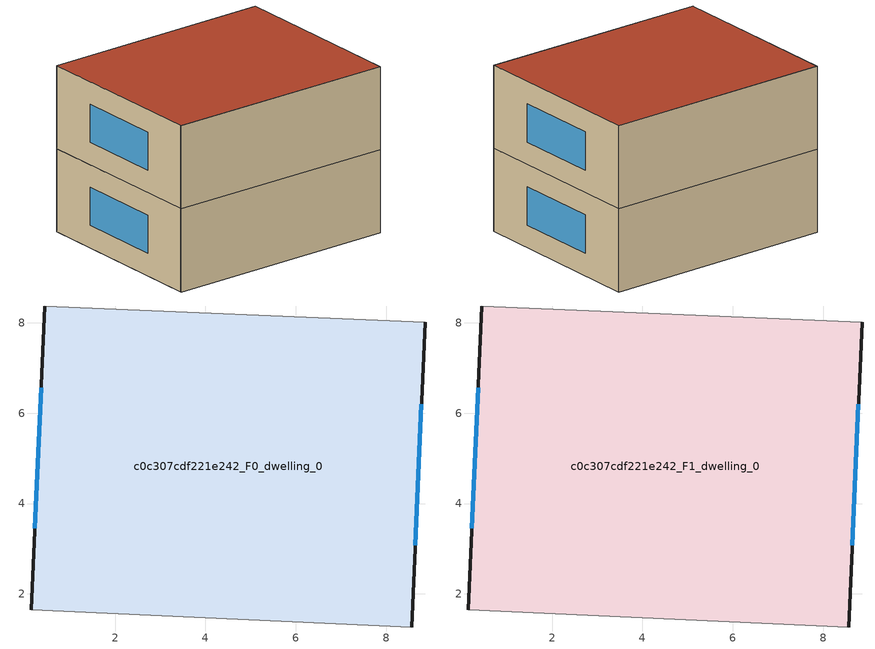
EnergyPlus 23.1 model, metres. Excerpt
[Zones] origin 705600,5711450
c0c307cdf221e242_F0_dwelling_0
 floor ground (EU_floor_Construction): 8.86,8.01 8.57,1.26 0.15,1.65 0.44,8.38 z0
 wall outside (EU_wall_Construction): 8.57,1.26 8.86,8.01 / 0.44,8.38 0.15,1.65 z0:3
 wall adiabatic (EU_wall_Construction): 8.86,8.01 0.44,8.38 / 0.15,1.65 8.57,1.26 z0:3
 window (EU_Window_Construction): 8.65,3.08 8.79,6.2 / 0.36,6.57 0.22,3.46 z0.81:2.19
c0c307cdf221e242_F1_dwelling_0
 floor to c0c307cdf221e242_F0_dwelling_0 (EU_floor_Construction): 8.86,8.01 8.57,1.26 0.15,1.65 0.44,8.38 z3
 wall outside (EU_wall_Construction): 8.57,1.26 8.86,8.01 / 0.44,8.38 0.15,1.65 z3:6
 wall adiabatic (EU_wall_Construction): 8.86,8.01 0.44,8.38 / 0.15,1.65 8.57,1.26 z3:6
 window (EU_Window_Construction): 8.65,3.08 8.79,6.2 / 0.36,6.57 0.22,3.46 z3.81:5.19
 roof outside (EU_roof_Construction): 8.57,1.26 8.86,8.01 0.44,8.38 0.15,1.65 z6
shading: 0.14,1.66 8.57,1.26 / 8.86,8.01 0.44,8.36 z0:6
[Building]
EU S2 Campaign: North Axis=0; Terrain=City; Solar Distribution=FullExterior
[Site:Location]
London: Latitude=51.5; Longitude=-0.5; Time Zone=0; Elevation=25
[SizingPeriod:WeatherFileDays]
AnnualSizingPeriod: Begin Month=1; Begin Day of Month=1; End Month=12; End Day of Month=31; Day of Week for Start Day=Monday; Use Weather File Daylight Saving Period=No; Use Weather File Rain and Snow Indicators=No
[MATERIAL]
EU_InternalMass_Material: Roughness=MediumRough; Thickness=0.1; Conductivity=1; Density=1800; Specific Heat=900; Thermal Absorptance=0.9; Solar Absorptance=0.7; Visible Absorptance=0.7
[MATERIAL:NOMASS] Roughness=MediumRough; Thermal Absorptance=0.9; Solar Absorptance=0.7; Visible Absorptance=0.7
Name | Thermal Resistance
EU_wall_NoMass | 0.735294
EU_roof_NoMass | 0.520833
EU_floor_NoMass | 1.81159
[WINDOWMATERIAL:SIMPLEGLAZINGSYSTEM]
EU_Window_SimpleGlazing: UFactor=3.92; Solar Heat Gain Coefficient=0.85; Visible Transmittance=0.85
[CONSTRUCTION]
EU_wall_Construction: EU_wall_NoMass
EU_roof_Construction: EU_roof_NoMass
EU_floor_Construction: EU_floor_NoMass
EU_Window_Construction: EU_Window_SimpleGlazing
EU_InternalMass_Construction: EU_InternalMass_Material
[ZONE] Type=1; Multiplier=1; Ceiling Height=autocalculate; Floor Area=autocalculate; Part of Total Floor Area=Yes
Name | Volume
c0c307cdf221e242_F0_dwelling_0 | 170.652
c0c307cdf221e242_F1_dwelling_0 | 170.654
[INTERNALMASS] Construction=EU_InternalMass_Construction; Surface Area=56.8843
Name | Zone or ZoneList
c0c307cdf221e242_F0_dwelling_0_EU_InternalMass | c0c307cdf221e242_F0_dwelling_0
c0c307cdf221e242_F1_dwelling_0_EU_InternalMass | c0c307cdf221e242_F1_dwelling_0
[OTHEREQUIPMENT] Fuel Type=Electricity; Design Level Calculation Method=Watts/Area; Power per Zone Floor Area=1; Fraction Latent=0; Fraction Radiant=0; Fraction Lost=0; Carbon Dioxide Generation Rate=0; EndUse Subcategory=EU_Step8_InternalGains
Name | Zone or ZoneList or Space or SpaceList | Schedule
EU_Step8_InternalGain_c0c307cdf221e242_F0_dwelling_0_f000 | c0c307cdf221e242_F0_dwelling_0 | EU_Step8_GainSchedule_c0c307cdf221e242_F0_dwelling_0_f000
EU_Step8_InternalGain_c0c307cdf221e242_F1_dwelling_0_f000 | c0c307cdf221e242_F1_dwelling_0 | EU_Step8_GainSchedule_c0c307cdf221e242_F1_dwelling_0_f000
[ZONEVENTILATION:DESIGNFLOWRATE] Schedule=EU_AlwaysOn; Design Flow Rate Calculation Method=AirChanges/Hour; Air Changes per Hour=0.48; Ventilation Type=Natural; Fan Pressure Rise=0; Fan Total Efficiency=1; Constant Term Coefficient=1; Temperature Term Coefficient=0; Velocity Term Coefficient=0; Velocity Squared Term Coefficient=0; Minimum Indoor Temperature=-100; Maximum Indoor Temperature=100; Delta Temperature=-100; Minimum Outdoor Temperature=-100; Maximum Outdoor Temperature=100; Maximum Wind Speed=40
Name | Zone or ZoneList or Space or SpaceList
EU_ConstantAir_c0c307cdf221e242_F0_dwelling_0 | c0c307cdf221e242_F0_dwelling_0
EU_ConstantAir_c0c307cdf221e242_F1_dwelling_0 | c0c307cdf221e242_F1_dwelling_0
[HVACTEMPLATE:THERMOSTAT] Constant Heating Setpoint=20; Constant Cooling Setpoint=50
EU_HeatOnly_c0c307cdf221e242_F0_dwelling_0; EU_HeatOnly_c0c307cdf221e242_F1_dwelling_0
[HVACTEMPLATE:ZONE:IDEALLOADSAIRSYSTEM] System Availability Schedule=EU_AlwaysOn; Maximum Heating Supply Air Temperature=50; Minimum Cooling Supply Air Temperature=13; Maximum Heating Supply Air Humidity Ratio=0.0156; Minimum Cooling Supply Air Humidity Ratio=0.0077; Heating Limit=NoLimit; Cooling Limit=NoLimit; Heating Availability Schedule=EU_AlwaysOn; Cooling Availability Schedule=EU_CoolingOff; Dehumidification Control Type=ConstantSensibleHeatRatio; Cooling Sensible Heat Ratio=0.7; Dehumidification Setpoint=60; Humidification Control Type=None; Humidification Setpoint=30; Outdoor Air Method=None; Outdoor Air Flow Rate per Person=0.00944; Outdoor Air Flow Rate per Zone Floor Area=0; Outdoor Air Flow Rate per Zone=0; Demand Controlled Ventilation Type=None; Outdoor Air Economizer Type=NoEconomizer; Heat Recovery Type=None; Sensible Heat Recovery Effectiveness=0.7; Latent Heat Recovery Effectiveness=0.65
Name | Template Thermostat
c0c307cdf221e242_F0_dwelling_0 | EU_HeatOnly_c0c307cdf221e242_F0_dwelling_0
c0c307cdf221e242_F1_dwelling_0 | EU_HeatOnly_c0c307cdf221e242_F1_dwelling_0
[SIZING:ZONE] Zone Cooling Design Supply Air Temperature Input Method=SupplyAirTemperature; Zone Cooling Design Supply Air Temperature=13; Zone Heating Design Supply Air Temperature Input Method=SupplyAirTemperature; Zone Heating Design Supply Air Temperature=50; Zone Cooling Design Supply Air Humidity Ratio=0.008; Zone Heating Design Supply Air Humidity Ratio=0.008; Cooling Design Air Flow Method=DesignDay; Cooling Design Air Flow Rate=0; Cooling Minimum Air Flow per Zone Floor Area=0.000762; Cooling Minimum Air Flow=0; Cooling Minimum Air Flow Fraction=0.2; Heating Design Air Flow Method=DesignDay; Heating Design Air Flow Rate=0; Heating Maximum Air Flow per Zone Floor Area=0.002032; Heating Maximum Air Flow=0.141576; Heating Maximum Air Flow Fraction=0.3; Account for Dedicated Outdoor Air System=No; Dedicated Outdoor Air System Control Strategy=NeutralSupplyAir; Dedicated Outdoor Air Low Setpoint Temperature for Design=autosize; Dedicated Outdoor Air High Setpoint Temperature for Design=autosize; Zone Load Sizing Method=Sensible Load Only No Latent Load; Zone Latent Cooling Design Supply Air Humidity Ratio Input Method=HumidityRatioDifference; Zone Cooling Design Supply Air Humidity Ratio Difference=0.005; Zone Latent Heating Design Supply Air Humidity Ratio Input Method=HumidityRatioDifference; Zone Humidification Design Supply Air Humidity Ratio Difference=0.005
c0c307cdf221e242_F0_dwelling_0; c0c307cdf221e242_F1_dwelling_0
[SCHEDULE:CONSTANT]
Name | Hourly Value
EU_AlwaysOn | 1
EU_CoolingOff | 0
[SCHEDULE:FILE] Column Number=1; Rows to Skip at Top=0; Number of Hours of Data=8760; Column Separator=Comma; Interpolate to Timestep=No; Minutes per Item=60; Adjust Schedule for Daylight Savings=Yes
Name | File
EU_Step8_GainSchedule_c0c307cdf221e242_F0_dwelling_0_f000 | ../../schedules/c0c307cdf221e242/c0c307cdf221e242_F0_dwelling_0_f000_gain.csv
EU_Step8_GainSchedule_c0c307cdf221e242_F1_dwelling_0_f000 | ../../schedules/c0c307cdf221e242/c0c307cdf221e242_F1_dwelling_0_f000_gain.csv
